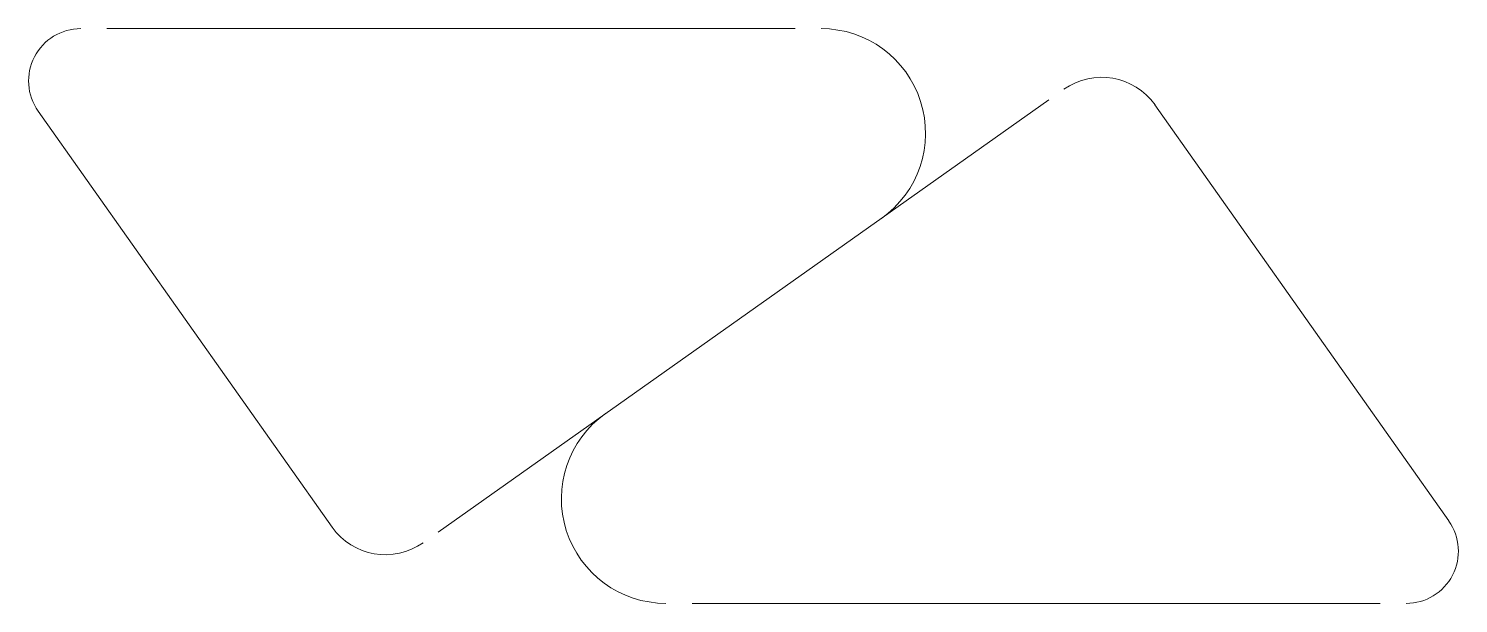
# Model space of a CAD drawing. Header units: millimetres. Extents: x 3 to 177, y 3 to 73.
import ezdxf

# ---------------------------------------------------------------- set-up
doc = ezdxf.new("R2010")
doc.units = ezdxf.units.MM
doc.layers.add('Layer1', color=7, linetype='Continuous', true_color=0xffffff)

msp = doc.modelspace()

# ---------------------------------------------------------------- linework, layer by layer
at = {"layer": 'Layer1', "color": 178, "lineweight": 18, "ltscale": 25.4, "true_color": 0x000000}
for p, q in [((96.38, 73.02), (12.7, 73.02)), ((127.25, 64.35), (52.97, 11.85)), ((40.08, 12.45), (4.34, 63.01)), ((140.15, 63.75), (175.88, 13.19)), ((83.85, 3.18), (167.52, 3.18))]:
    msp.add_line(p, q, dxfattribs=at)
for centre, radius, start, end in [((9.52, 66.67), 6.35, 90, 215.2548), ((99.55, 60.32), 12.7, 305.2548, 90.0008), ((133.67, 59.17), 7.94, 35.2548, 125.2548), ((80.67, 15.88), 12.7, 125.2548, 270.0074), ((46.56, 17.03), 7.94, 215.2548, 305.2548), ((170.7, 9.52), 6.35, 270, 35.2548)]:
    msp.add_arc(centre, radius, start, end, dxfattribs=at)

doc.saveas('drawing.dxf')
